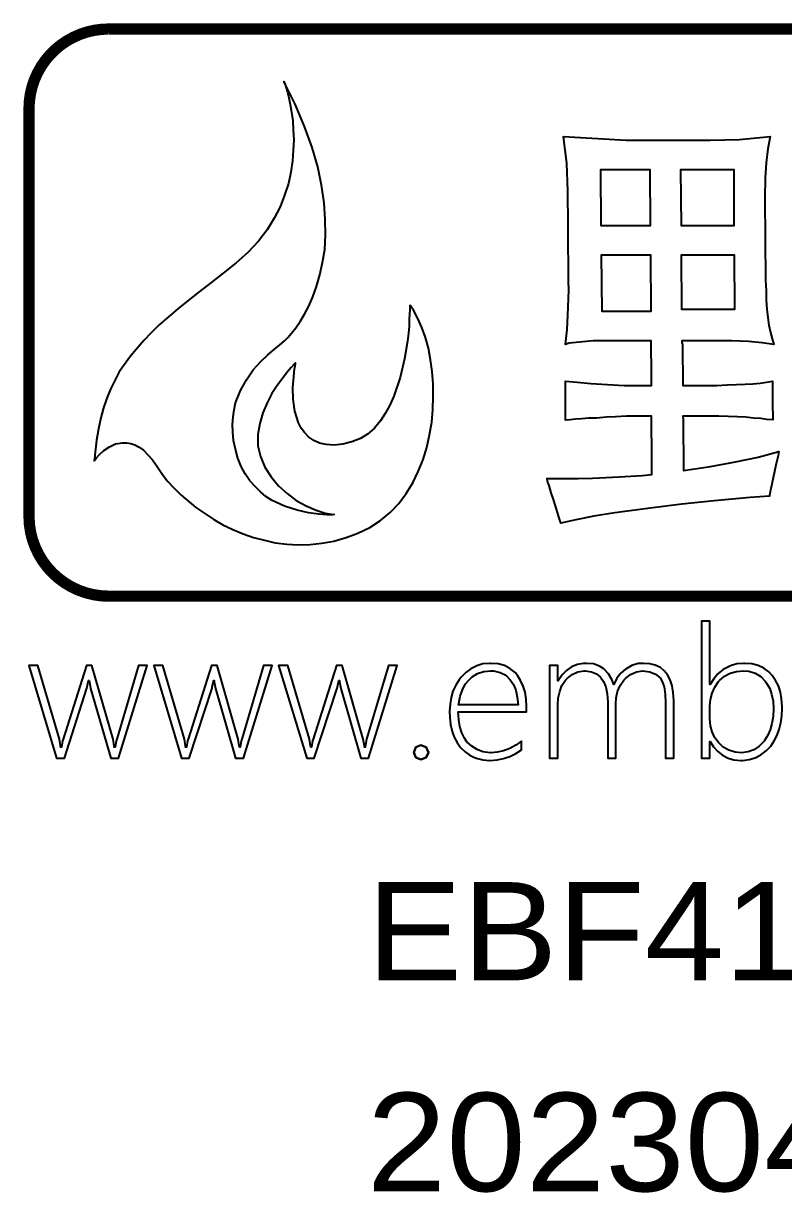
# Model space of a CAD drawing. Extents: x -27 to 164, y 0 to 127.
# Drawn here: x 106.5 to 113.37, y 20.18 to 30.75 of the extents above; entities that cross this region are included whole.
import ezdxf

# ---------------------------------------------------------------- set-up
doc = ezdxf.new("R2010")
doc.units = 0
doc.layers.add('DXF', color=7, linetype='CONTINUOUS')

msp = doc.modelspace()

# ---------------------------------------------------------------- linework, layer by layer
at = {"layer": 'DXF', "const_width": 0.1016}
for points in [[(106.54792, 29.97708, -0.414214), (107.26928, 30.6959)], [(106.54792, 29.97708, -0.414214), (107.26928, 30.6959)], [(107.26928, 25.57018, -0.41265), (106.54792, 26.289)], [(107.26928, 25.57018, -0.41265), (106.54792, 26.289)]]:
    msp.add_lwpolyline(points, format="xyb", dxfattribs=at)
for points in [[(107.26928, 30.6959), (119.98198, 30.6959)], [(107.26928, 30.6959), (119.98198, 30.6959)], [(106.54792, 26.289), (106.54792, 29.97708)], [(106.54792, 26.289), (106.54792, 29.97708)], [(119.97944, 25.57018), (107.26928, 25.57018)], [(119.97944, 25.57018), (107.26928, 25.57018)]]:
    msp.add_lwpolyline(points, dxfattribs=at)
at = {"layer": 'DXF'}
for points in [[(107.5436, 26.91638), (107.5817, 26.88844), (107.62234, 26.8478), (107.66298, 26.80208), (107.70616, 26.74112), (107.7468, 26.67762), (107.7976, 26.61412), (107.85602, 26.55062), (107.91952, 26.48712), (108.05668, 26.37028), (108.2167, 26.2636), (108.30052, 26.21534), (108.38942, 26.17216), (108.4834, 26.13406), (108.57738, 26.10104), (108.67644, 26.07564), (108.77296, 26.05278), (108.8771, 26.04008), (108.98124, 26.035), (109.08792, 26.03754), (109.1946, 26.05024), (109.30382, 26.06802), (109.41304, 26.10104), (109.51972, 26.13914), (109.6264, 26.18994), (109.72546, 26.25344), (109.81182, 26.3271), (109.89056, 26.40838), (109.9566, 26.49728), (110.01502, 26.5938), (110.06582, 26.69794), (110.109, 26.80462), (110.14202, 26.91384), (110.16742, 27.02814), (110.18774, 27.14244), (110.1979, 27.25674), (110.20044, 27.37612), (110.20044, 27.48788), (110.19028, 27.59964), (110.17504, 27.70632), (110.15726, 27.81046), (110.13186, 27.90952), (110.09884, 27.99842), (110.06074, 28.0797), (110.02264, 28.1559), (109.99978, 28.18638), (109.9947, 28.194), (109.98962, 28.19654), (109.98962, 28.18384), (109.98962, 28.15844), (109.98708, 28.12288), (109.98454, 28.07208), (109.982, 28.01112), (109.97692, 27.94762), (109.9693, 27.87396), (109.94136, 27.71394), (109.90072, 27.5463), (109.84484, 27.37866), (109.80928, 27.29738), (109.7661, 27.22118), (109.72292, 27.15514), (109.66958, 27.0891), (109.60608, 27.03576), (109.54258, 26.99512), (109.46638, 26.96464), (109.3851, 26.94432), (109.30636, 26.93416), (109.2327, 26.94178), (109.17428, 26.95448), (109.12094, 26.97734), (109.07776, 27.00782), (109.03712, 27.04846), (109.00664, 27.0891), (108.98378, 27.13736), (108.95076, 27.2415), (108.93552, 27.35072), (108.93298, 27.4574), (108.9406, 27.55138), (108.94314, 27.59202), (108.94822, 27.62504), (108.9533, 27.65044), (108.95584, 27.67076), (108.95584, 27.67838), (108.94314, 27.66568), (108.91774, 27.63774), (108.87964, 27.59456), (108.839, 27.53868), (108.79074, 27.47518), (108.74248, 27.40152), (108.6993, 27.3177), (108.6612, 27.22626), (108.63326, 27.13228), (108.61548, 27.03068), (108.61548, 26.92908), (108.63834, 26.83256), (108.67898, 26.73604), (108.73486, 26.64968), (108.8009, 26.5684), (108.87964, 26.49728), (108.96346, 26.43632), (109.05236, 26.38552), (109.14126, 26.34742), (109.22508, 26.32202), (109.30636, 26.30932), (109.30382, 26.30932), (109.29112, 26.30678), (109.26826, 26.30678), (109.24032, 26.30678), (109.20476, 26.30932), (109.16666, 26.31186), (109.07268, 26.32456), (108.97108, 26.34742), (108.85678, 26.38298), (108.74502, 26.43632), (108.68914, 26.47188), (108.63834, 26.51252), (108.59008, 26.56078), (108.54436, 26.61412), (108.50118, 26.67508), (108.46562, 26.74112), (108.43514, 26.81732), (108.41228, 26.8986), (108.39704, 26.97734), (108.38942, 27.05354), (108.38688, 27.12212), (108.39196, 27.1907), (108.40212, 27.2542), (108.41482, 27.3177), (108.458, 27.42946), (108.51388, 27.52598), (108.57484, 27.61488), (108.63834, 27.68854), (108.70692, 27.75204), (108.76534, 27.80284), (108.8136, 27.84094), (108.83392, 27.85618), (108.85678, 27.8765), (108.88726, 27.90952), (108.92028, 27.94762), (108.95838, 27.99588), (108.99902, 28.05176), (109.03712, 28.1178), (109.07776, 28.19146), (109.11332, 28.27528), (109.14634, 28.36926), (109.17682, 28.4734), (109.19968, 28.58516), (109.22, 28.70454), (109.22762, 28.83408), (109.22508, 28.97378), (109.21492, 29.12364), (109.19206, 29.28366), (109.1565, 29.4513), (109.1057, 29.62656), (109.03712, 29.81452), (108.9533, 30.01518), (108.8517, 30.22092), (108.86186, 30.19552), (108.87202, 30.16504), (108.88218, 30.1244), (108.89488, 30.0736), (108.90758, 30.01264), (108.92028, 29.94406), (108.93044, 29.86532), (108.93552, 29.78404), (108.9406, 29.69514), (108.93552, 29.60116), (108.9279, 29.50464), (108.9152, 29.40304), (108.89234, 29.2989), (108.85678, 29.19476), (108.81614, 29.08808), (108.7628, 28.98648), (108.6993, 28.8798), (108.62056, 28.7782), (108.52658, 28.6766), (108.4199, 28.58262), (108.30306, 28.48864), (108.1913, 28.40228), (108.08462, 28.321), (107.98556, 28.24226), (107.89412, 28.16606), (107.80776, 28.09494), (107.72394, 28.02128), (107.65282, 27.95016), (107.58424, 27.88158), (107.46486, 27.73934), (107.36326, 27.5971), (107.28452, 27.44216), (107.2515, 27.35834), (107.22102, 27.27198), (107.19562, 27.18308), (107.1753, 27.08402), (107.15752, 26.97988), (107.14482, 26.87066), (107.13974, 26.81224), (107.1372, 26.797), (107.1372, 26.79446), (107.13974, 26.797), (107.15498, 26.81732), (107.18292, 26.8478), (107.22356, 26.8859), (107.27436, 26.91892), (107.33024, 26.94686), (107.39374, 26.95702), (107.43184, 26.95702), (107.4674, 26.9494), (107.50296, 26.93924)], [(107.4674, 26.9494), (107.50296, 26.93924), (107.5436, 26.91638), (107.5817, 26.88844), (107.62234, 26.8478), (107.66298, 26.80208), (107.70616, 26.74112), (107.7468, 26.67762), (107.7976, 26.61412), (107.85602, 26.55062), (107.91952, 26.48712), (108.05668, 26.37028), (108.2167, 26.2636), (108.30052, 26.21534), (108.38942, 26.17216), (108.4834, 26.13406), (108.57738, 26.10104), (108.67644, 26.07564), (108.77296, 26.05278), (108.8771, 26.04008), (108.98124, 26.035), (109.08792, 26.03754), (109.1946, 26.05024), (109.30382, 26.06802), (109.41304, 26.10104), (109.51972, 26.13914), (109.6264, 26.18994), (109.72546, 26.25344), (109.81182, 26.3271), (109.89056, 26.40838), (109.9566, 26.49728), (110.01502, 26.5938), (110.06582, 26.69794), (110.109, 26.80462), (110.14202, 26.91384), (110.16742, 27.02814), (110.18774, 27.14244), (110.1979, 27.25674), (110.20044, 27.37612), (110.20044, 27.48788), (110.19028, 27.59964), (110.17504, 27.70632), (110.15726, 27.81046), (110.13186, 27.90952), (110.09884, 27.99842), (110.06074, 28.0797), (110.02264, 28.1559), (109.99978, 28.18638), (109.9947, 28.194), (109.98962, 28.19654), (109.98962, 28.18384), (109.98962, 28.15844), (109.98708, 28.12288), (109.98454, 28.07208), (109.982, 28.01112), (109.97692, 27.94762), (109.9693, 27.87396), (109.94136, 27.71394), (109.90072, 27.5463), (109.84484, 27.37866), (109.80928, 27.29738), (109.7661, 27.22118), (109.72292, 27.15514), (109.66958, 27.0891), (109.60608, 27.03576), (109.54258, 26.99512), (109.46638, 26.96464), (109.3851, 26.94432), (109.30636, 26.93416), (109.2327, 26.94178), (109.17428, 26.95448), (109.12094, 26.97734), (109.07776, 27.00782), (109.03712, 27.04846), (109.00664, 27.0891), (108.98378, 27.13736), (108.95076, 27.2415), (108.93552, 27.35072), (108.93298, 27.4574), (108.9406, 27.55138), (108.94314, 27.59202), (108.94822, 27.62504), (108.9533, 27.65044), (108.95584, 27.67076), (108.95584, 27.67838), (108.94314, 27.66568), (108.91774, 27.63774), (108.87964, 27.59456), (108.839, 27.53868), (108.79074, 27.47518), (108.74248, 27.40152), (108.6993, 27.3177), (108.6612, 27.22626), (108.63326, 27.13228), (108.61548, 27.03068), (108.61548, 26.92908), (108.63834, 26.83256), (108.67898, 26.73604), (108.73486, 26.64968), (108.8009, 26.5684), (108.87964, 26.49728), (108.96346, 26.43632), (109.05236, 26.38552), (109.14126, 26.34742), (109.22508, 26.32202), (109.30636, 26.30932), (109.30382, 26.30932), (109.29112, 26.30678), (109.26826, 26.30678), (109.24032, 26.30678), (109.20476, 26.30932), (109.16666, 26.31186), (109.07268, 26.32456), (108.97108, 26.34742), (108.85678, 26.38298), (108.74502, 26.43632), (108.68914, 26.47188), (108.63834, 26.51252), (108.59008, 26.56078), (108.54436, 26.61412), (108.50118, 26.67508), (108.46562, 26.74112), (108.43514, 26.81732), (108.41228, 26.8986), (108.39704, 26.97734), (108.38942, 27.05354), (108.38688, 27.12212), (108.39196, 27.1907), (108.40212, 27.2542), (108.41482, 27.3177), (108.458, 27.42946), (108.51388, 27.52598), (108.57484, 27.61488), (108.63834, 27.68854), (108.70692, 27.75204), (108.76534, 27.80284), (108.8136, 27.84094), (108.83392, 27.85618), (108.85678, 27.8765), (108.88726, 27.90952), (108.92028, 27.94762), (108.95838, 27.99588), (108.99902, 28.05176), (109.03712, 28.1178), (109.07776, 28.19146), (109.11332, 28.27528), (109.14634, 28.36926), (109.17682, 28.4734), (109.19968, 28.58516), (109.22, 28.70454), (109.22762, 28.83408), (109.22508, 28.97378), (109.21492, 29.12364), (109.19206, 29.28366), (109.1565, 29.4513), (109.1057, 29.62656), (109.03712, 29.81452), (108.9533, 30.01518), (108.8517, 30.22092), (108.86186, 30.19552), (108.87202, 30.16504), (108.88218, 30.1244), (108.89488, 30.0736), (108.90758, 30.01264), (108.92028, 29.94406), (108.93044, 29.86532), (108.93552, 29.78404), (108.9406, 29.69514), (108.93552, 29.60116), (108.9279, 29.50464), (108.9152, 29.40304), (108.89234, 29.2989), (108.85678, 29.19476), (108.81614, 29.08808), (108.7628, 28.98648), (108.6993, 28.8798), (108.62056, 28.7782), (108.52658, 28.6766), (108.4199, 28.58262), (108.30306, 28.48864), (108.1913, 28.40228), (108.08462, 28.321), (107.98556, 28.24226), (107.89412, 28.16606), (107.80776, 28.09494), (107.72394, 28.02128), (107.65282, 27.95016), (107.58424, 27.88158), (107.46486, 27.73934), (107.36326, 27.5971), (107.28452, 27.44216), (107.2515, 27.35834), (107.22102, 27.27198), (107.19562, 27.18308), (107.1753, 27.08402), (107.15752, 26.97988), (107.14482, 26.87066), (107.13974, 26.81224), (107.1372, 26.797), (107.1372, 26.79446), (107.13974, 26.797), (107.15498, 26.81732), (107.18292, 26.8478), (107.22356, 26.8859), (107.27436, 26.91892), (107.33024, 26.94686), (107.39374, 26.95702), (107.43184, 26.95702)], [(111.34852, 26.24836), (111.2901, 26.43378), (111.26724, 26.5049), (111.24692, 26.57094), (111.23676, 26.59634), (111.23168, 26.61412), (111.22914, 26.62936), (111.2266, 26.63444), (111.51108, 26.63444), (111.64062, 26.63698), (111.87938, 26.64968), (112.08766, 26.65984), (112.17656, 26.67), (112.17656, 26.93162), (112.17402, 27.06624), (112.17402, 27.19578), (111.94542, 27.19578), (111.8489, 27.1907), (111.76254, 27.18816), (111.67872, 27.18054), (111.60506, 27.18054), (111.54156, 27.17292), (111.48568, 27.17038), (111.43742, 27.1653), (111.39678, 27.16022), (111.39678, 27.4574), (111.39424, 27.4955), (111.39424, 27.51328), (111.50092, 27.50312), (111.62538, 27.49296), (111.9251, 27.47518), (112.17148, 27.47518), (112.17148, 27.67838), (112.16894, 27.75712), (112.16894, 27.87904), (111.7981, 27.87904), (111.71682, 27.8765), (111.6457, 27.8765), (111.52124, 27.86634), (111.4298, 27.85618), (111.39424, 27.84602), (111.40948, 27.98064), (111.4171, 28.11018), (111.42472, 28.33624), (111.42218, 28.41752), (111.42218, 28.51658), (111.41964, 28.79344), (111.41964, 29.02458), (111.4171, 29.12872), (111.4171, 29.23286), (111.40694, 29.47924), (111.379, 29.72562), (111.94288, 29.69006), (112.70234, 29.69006), (112.96904, 29.69768), (113.2459, 29.72562), (113.22304, 29.61386), (113.21034, 29.48686), (113.20018, 29.3497), (113.19764, 29.16428), (113.19764, 29.0195), (113.20018, 28.94076), (113.20018, 28.67152), (113.20272, 28.55976), (113.20272, 28.42514), (113.2078, 28.33116), (113.21034, 28.2448), (113.21542, 28.16352), (113.22304, 28.08732), (113.2332, 28.01874), (113.24844, 27.9527), (113.26368, 27.89682), (113.27892, 27.84602), (113.17224, 27.86126), (113.04778, 27.87142), (112.89792, 27.8765), (112.6871, 27.87904), (112.44834, 27.87904), (112.44834, 27.8638), (112.45342, 27.84348), (112.45596, 27.47518), (112.7633, 27.47518), (112.85728, 27.48026), (112.9411, 27.4828), (113.01984, 27.48534), (113.08842, 27.49042), (113.15446, 27.4955), (113.21288, 27.50312), (113.26622, 27.51328), (113.26622, 27.27198), (113.26876, 27.2161), (113.26876, 27.16276), (113.21542, 27.16784), (113.15954, 27.17546), (113.0935, 27.18054), (113.02492, 27.18816), (112.94872, 27.1907), (112.78108, 27.19578), (112.45596, 27.19578), (112.45596, 27.1907), (112.4585, 27.17292), (112.46104, 26.70556), (112.70488, 26.74112), (112.93094, 26.7843), (113.13668, 26.82748), (113.3221, 26.87828), (113.31702, 26.84272), (113.2967, 26.75382), (113.25098, 26.54046), (113.2459, 26.51506), (113.24082, 26.49474), (113.23828, 26.48204), (113.23828, 26.47442), (113.06556, 26.46172), (112.74044, 26.43124), (112.44834, 26.40076), (112.18418, 26.36774), (111.84128, 26.32456), (111.65078, 26.29408), (111.48822, 26.26106), (111.3536, 26.23058), (111.3536, 26.23312)], [(111.3536, 26.23058), (111.3536, 26.23312), (111.34852, 26.24836), (111.2901, 26.43378), (111.26724, 26.5049), (111.24692, 26.57094), (111.23676, 26.59634), (111.23168, 26.61412), (111.22914, 26.62936), (111.2266, 26.63444), (111.51108, 26.63444), (111.64062, 26.63698), (111.87938, 26.64968), (112.08766, 26.65984), (112.17656, 26.67), (112.17656, 26.93162), (112.17402, 27.06624), (112.17402, 27.19578), (111.94542, 27.19578), (111.8489, 27.1907), (111.76254, 27.18816), (111.67872, 27.18054), (111.60506, 27.18054), (111.54156, 27.17292), (111.48568, 27.17038), (111.43742, 27.1653), (111.39678, 27.16022), (111.39678, 27.4574), (111.39424, 27.4955), (111.39424, 27.51328), (111.50092, 27.50312), (111.62538, 27.49296), (111.9251, 27.47518), (112.17148, 27.47518), (112.17148, 27.67838), (112.16894, 27.75712), (112.16894, 27.87904), (111.7981, 27.87904), (111.71682, 27.8765), (111.6457, 27.8765), (111.52124, 27.86634), (111.4298, 27.85618), (111.39424, 27.84602), (111.40948, 27.98064), (111.4171, 28.11018), (111.42472, 28.33624), (111.42218, 28.41752), (111.42218, 28.51658), (111.41964, 28.79344), (111.41964, 29.02458), (111.4171, 29.12872), (111.4171, 29.23286), (111.40694, 29.47924), (111.379, 29.72562), (111.94288, 29.69006), (112.70234, 29.69006), (112.96904, 29.69768), (113.2459, 29.72562), (113.22304, 29.61386), (113.21034, 29.48686), (113.20018, 29.3497), (113.19764, 29.16428), (113.19764, 29.0195), (113.20018, 28.94076), (113.20018, 28.67152), (113.20272, 28.55976), (113.20272, 28.42514), (113.2078, 28.33116), (113.21034, 28.2448), (113.21542, 28.16352), (113.22304, 28.08732), (113.2332, 28.01874), (113.24844, 27.9527), (113.26368, 27.89682), (113.27892, 27.84602), (113.17224, 27.86126), (113.04778, 27.87142), (112.89792, 27.8765), (112.6871, 27.87904), (112.44834, 27.87904), (112.44834, 27.8638), (112.45342, 27.84348), (112.45596, 27.47518), (112.7633, 27.47518), (112.85728, 27.48026), (112.9411, 27.4828), (113.01984, 27.48534), (113.08842, 27.49042), (113.15446, 27.4955), (113.21288, 27.50312), (113.26622, 27.51328), (113.26622, 27.27198), (113.26876, 27.2161), (113.26876, 27.16276), (113.21542, 27.16784), (113.15954, 27.17546), (113.0935, 27.18054), (113.02492, 27.18816), (112.94872, 27.1907), (112.78108, 27.19578), (112.45596, 27.19578), (112.45596, 27.1907), (112.4585, 27.17292), (112.46104, 26.70556), (112.70488, 26.74112), (112.93094, 26.7843), (113.13668, 26.82748), (113.3221, 26.87828), (113.31702, 26.84272), (113.2967, 26.75382), (113.25098, 26.54046), (113.2459, 26.51506), (113.24082, 26.49474), (113.23828, 26.48204), (113.23828, 26.47442), (113.06556, 26.46172), (112.74044, 26.43124), (112.44834, 26.40076), (112.18418, 26.36774), (111.84128, 26.32456), (111.65078, 26.29408), (111.48822, 26.26106)], [(111.71428, 29.4259), (112.15624, 29.4259), (112.16132, 28.9179), (111.71936, 28.9179)], [(112.16132, 28.9179), (111.71936, 28.9179), (111.71428, 29.4259), (112.15624, 29.4259)], [(112.43818, 29.4259), (112.9157, 29.4259), (112.91824, 28.9179), (112.44326, 28.9179)], [(112.91824, 28.9179), (112.44326, 28.9179), (112.43818, 29.4259), (112.9157, 29.4259)], [(111.7219, 28.65374), (112.16386, 28.65374), (112.1664, 28.1432), (111.72698, 28.1432)], [(112.1664, 28.1432), (111.72698, 28.1432), (111.7219, 28.65374), (112.16386, 28.65374)], [(112.44326, 28.65374), (112.92078, 28.65374), (112.92332, 28.16098), (112.44834, 28.16098)], [(112.92332, 28.16098), (112.44834, 28.16098), (112.44326, 28.65374), (112.92078, 28.65374)], [(112.6998, 24.257), (112.70234, 24.257), (112.73282, 24.20874), (112.77092, 24.16556), (112.8141, 24.13254), (112.8649, 24.10714), (112.91824, 24.0919), (112.9792, 24.08682), (112.99444, 24.08682), (113.0554, 24.09444), (113.10874, 24.10968), (113.16208, 24.13762), (113.2078, 24.17318), (113.25098, 24.21636), (113.28146, 24.26208), (113.30686, 24.31288), (113.32718, 24.36622), (113.34242, 24.42464), (113.35004, 24.48814), (113.35258, 24.55672), (113.35258, 24.5745), (113.3475, 24.64308), (113.33734, 24.70404), (113.31956, 24.75992), (113.29416, 24.80818), (113.26368, 24.8539), (113.2332, 24.88692), (113.18748, 24.91994), (113.13668, 24.94534), (113.07826, 24.95804), (113.01476, 24.96312), (113.0046, 24.96312), (112.94364, 24.95804), (112.88522, 24.94026), (112.83188, 24.91486), (112.81918, 24.90724), (112.77346, 24.86914), (112.73536, 24.82342), (112.70234, 24.77262), (112.6998, 24.77262), (112.6998, 25.34412), (112.6236, 25.34412), (112.6236, 24.10714), (112.6998, 24.10714)], [(112.6236, 24.10714), (112.6998, 24.10714), (112.6998, 24.257), (112.70234, 24.257), (112.73282, 24.20874), (112.77092, 24.16556), (112.8141, 24.13254), (112.8649, 24.10714), (112.91824, 24.0919), (112.9792, 24.08682), (112.99444, 24.08682), (113.0554, 24.09444), (113.10874, 24.10968), (113.16208, 24.13762), (113.2078, 24.17318), (113.25098, 24.21636), (113.28146, 24.26208), (113.30686, 24.31288), (113.32718, 24.36622), (113.34242, 24.42464), (113.35004, 24.48814), (113.35258, 24.55672), (113.35258, 24.5745), (113.3475, 24.64308), (113.33734, 24.70404), (113.31956, 24.75992), (113.29416, 24.80818), (113.26368, 24.8539), (113.2332, 24.88692), (113.18748, 24.91994), (113.13668, 24.94534), (113.07826, 24.95804), (113.01476, 24.96312), (113.0046, 24.96312), (112.94364, 24.95804), (112.88522, 24.94026), (112.83188, 24.91486), (112.81918, 24.90724), (112.77346, 24.86914), (112.73536, 24.82342), (112.70234, 24.77262), (112.6998, 24.77262), (112.6998, 25.34412), (112.6236, 25.34412)], [(106.62666, 24.9428), (106.54538, 24.9428), (106.79684, 24.10714), (106.86796, 24.10714), (107.07116, 24.7396), (107.0737, 24.7523), (107.0864, 24.80818), (107.09148, 24.80818), (107.09402, 24.79548), (107.10418, 24.73706), (107.28706, 24.10714), (107.35564, 24.10714), (107.61472, 24.9428), (107.53598, 24.9428), (107.3404, 24.27732), (107.33532, 24.26462), (107.32516, 24.2062), (107.31754, 24.2062), (107.31754, 24.2189), (107.30738, 24.27732), (107.11688, 24.9428), (107.06608, 24.9428), (106.85526, 24.27732), (106.85018, 24.26462), (106.84002, 24.2062), (106.8324, 24.2062), (106.8324, 24.2189), (106.82224, 24.27732)], [(106.8324, 24.2189), (106.82224, 24.27732), (106.62666, 24.9428), (106.54538, 24.9428), (106.79684, 24.10714), (106.86796, 24.10714), (107.07116, 24.7396), (107.0737, 24.7523), (107.0864, 24.80818), (107.09148, 24.80818), (107.09402, 24.79548), (107.10418, 24.73706), (107.28706, 24.10714), (107.35564, 24.10714), (107.61472, 24.9428), (107.53598, 24.9428), (107.3404, 24.27732), (107.33532, 24.26462), (107.32516, 24.2062), (107.31754, 24.2062), (107.31754, 24.2189), (107.30738, 24.27732), (107.11688, 24.9428), (107.06608, 24.9428), (106.85526, 24.27732), (106.85018, 24.26462), (106.84002, 24.2062), (106.8324, 24.2062)], [(107.75696, 24.9428), (107.67568, 24.9428), (107.92714, 24.10714), (107.99572, 24.10714), (108.20146, 24.7396), (108.204, 24.7523), (108.2167, 24.80818), (108.22178, 24.80818), (108.22178, 24.79548), (108.23448, 24.73706), (108.41482, 24.10714), (108.48594, 24.10714), (108.74502, 24.9428), (108.66628, 24.9428), (108.4707, 24.27732), (108.46562, 24.26462), (108.45546, 24.2062), (108.45038, 24.2062), (108.44784, 24.2189), (108.43768, 24.27732), (108.24718, 24.9428), (108.19638, 24.9428), (107.98556, 24.27732), (107.98048, 24.26462), (107.97032, 24.2062), (107.9627, 24.2062), (107.9627, 24.2189), (107.95254, 24.27732)], [(107.9627, 24.2189), (107.95254, 24.27732), (107.75696, 24.9428), (107.67568, 24.9428), (107.92714, 24.10714), (107.99572, 24.10714), (108.20146, 24.7396), (108.204, 24.7523), (108.2167, 24.80818), (108.22178, 24.80818), (108.22178, 24.79548), (108.23448, 24.73706), (108.41482, 24.10714), (108.48594, 24.10714), (108.74502, 24.9428), (108.66628, 24.9428), (108.4707, 24.27732), (108.46562, 24.26462), (108.45546, 24.2062), (108.45038, 24.2062), (108.44784, 24.2189), (108.43768, 24.27732), (108.24718, 24.9428), (108.19638, 24.9428), (107.98556, 24.27732), (107.98048, 24.26462), (107.97032, 24.2062), (107.9627, 24.2062)], [(108.88726, 24.9428), (108.80344, 24.9428), (109.05744, 24.10714), (109.12602, 24.10714), (109.33176, 24.7396), (109.3343, 24.7523), (109.347, 24.80818), (109.35208, 24.80818), (109.35208, 24.79548), (109.36478, 24.73706), (109.54512, 24.10714), (109.61624, 24.10714), (109.87532, 24.9428), (109.79658, 24.9428), (109.59846, 24.27732), (109.59592, 24.26462), (109.58576, 24.2062), (109.57814, 24.2062), (109.57814, 24.2189), (109.56798, 24.27732), (109.37748, 24.9428), (109.32668, 24.9428), (109.11586, 24.27732), (109.11078, 24.26462), (109.10062, 24.2062), (109.093, 24.2062), (109.09046, 24.2189), (109.08284, 24.27732)], [(109.09046, 24.2189), (109.08284, 24.27732), (108.88726, 24.9428), (108.80344, 24.9428), (109.05744, 24.10714), (109.12602, 24.10714), (109.33176, 24.7396), (109.3343, 24.7523), (109.347, 24.80818), (109.35208, 24.80818), (109.35208, 24.79548), (109.36478, 24.73706), (109.54512, 24.10714), (109.61624, 24.10714), (109.87532, 24.9428), (109.79658, 24.9428), (109.59846, 24.27732), (109.59592, 24.26462), (109.58576, 24.2062), (109.57814, 24.2062), (109.57814, 24.2189), (109.56798, 24.27732), (109.37748, 24.9428), (109.32668, 24.9428), (109.11586, 24.27732), (109.11078, 24.26462), (109.10062, 24.2062), (109.093, 24.2062)], [(110.65002, 24.16302), (110.59668, 24.18334), (110.54842, 24.21382), (110.50524, 24.25446), (110.48238, 24.28748), (110.45952, 24.33574), (110.44174, 24.39162), (110.43158, 24.45258), (110.4265, 24.5237), (111.04372, 24.5237), (111.04372, 24.55672), (111.04372, 24.57196), (111.04118, 24.64054), (111.03102, 24.7015), (111.01324, 24.75738), (110.99038, 24.80818), (110.96244, 24.8539), (110.93958, 24.88184), (110.89386, 24.9174), (110.84306, 24.9428), (110.78718, 24.95804), (110.72368, 24.96312), (110.71098, 24.96312), (110.65002, 24.95804), (110.59414, 24.94026), (110.5408, 24.91486), (110.49508, 24.88184), (110.4519, 24.83866), (110.43412, 24.81326), (110.40364, 24.765), (110.37824, 24.71166), (110.363, 24.65578), (110.35284, 24.59482), (110.34776, 24.53132), (110.3503, 24.4729), (110.35792, 24.4094), (110.37062, 24.34844), (110.39094, 24.2951), (110.41634, 24.24684), (110.44682, 24.20366), (110.49, 24.16302), (110.53572, 24.13), (110.58906, 24.10714), (110.64748, 24.0919), (110.70844, 24.08682), (110.71606, 24.08682), (110.77702, 24.0919), (110.83544, 24.10206), (110.89386, 24.12238), (110.9472, 24.14778), (110.998, 24.1808), (110.998, 24.25954), (110.9472, 24.22398), (110.89132, 24.1935), (110.83544, 24.17318), (110.77956, 24.16048), (110.72368, 24.1554), (110.71352, 24.1554)], [(110.72368, 24.1554), (110.71352, 24.1554), (110.65002, 24.16302), (110.59668, 24.18334), (110.54842, 24.21382), (110.50524, 24.25446), (110.48238, 24.28748), (110.45952, 24.33574), (110.44174, 24.39162), (110.43158, 24.45258), (110.4265, 24.5237), (111.04372, 24.5237), (111.04372, 24.55672), (111.04372, 24.57196), (111.04118, 24.64054), (111.03102, 24.7015), (111.01324, 24.75738), (110.99038, 24.80818), (110.96244, 24.8539), (110.93958, 24.88184), (110.89386, 24.9174), (110.84306, 24.9428), (110.78718, 24.95804), (110.72368, 24.96312), (110.71098, 24.96312), (110.65002, 24.95804), (110.59414, 24.94026), (110.5408, 24.91486), (110.49508, 24.88184), (110.4519, 24.83866), (110.43412, 24.81326), (110.40364, 24.765), (110.37824, 24.71166), (110.363, 24.65578), (110.35284, 24.59482), (110.34776, 24.53132), (110.3503, 24.4729), (110.35792, 24.4094), (110.37062, 24.34844), (110.39094, 24.2951), (110.41634, 24.24684), (110.44682, 24.20366), (110.49, 24.16302), (110.53572, 24.13), (110.58906, 24.10714), (110.64748, 24.0919), (110.70844, 24.08682), (110.71606, 24.08682), (110.77702, 24.0919), (110.83544, 24.10206), (110.89386, 24.12238), (110.9472, 24.14778), (110.998, 24.1808), (110.998, 24.25954), (110.9472, 24.22398), (110.89132, 24.1935), (110.83544, 24.17318), (110.77956, 24.16048)], [(111.73968, 24.80056), (111.76, 24.74976), (111.7727, 24.6888), (111.77778, 24.61514), (111.77778, 24.10714), (111.85144, 24.10714), (111.85144, 24.59736), (111.85398, 24.6507), (111.86668, 24.70912), (111.88954, 24.76246), (111.92256, 24.81072), (111.9378, 24.82596), (111.98352, 24.86406), (112.03686, 24.88692), (112.09274, 24.89454), (112.15624, 24.88692), (112.20958, 24.8666), (112.25022, 24.83104), (112.268, 24.80056), (112.28578, 24.74976), (112.29594, 24.68626), (112.29848, 24.61006), (112.29848, 24.10714), (112.37468, 24.10714), (112.37468, 24.6253), (112.37468, 24.62784), (112.3696, 24.69896), (112.35944, 24.75992), (112.34166, 24.81326), (112.3188, 24.85898), (112.28832, 24.89708), (112.25276, 24.92502), (112.20704, 24.94788), (112.15624, 24.95804), (112.10036, 24.96312), (112.0521, 24.96058), (111.99622, 24.9428), (111.94288, 24.91486), (111.94034, 24.91232), (111.89716, 24.87422), (111.85906, 24.8285), (111.83112, 24.77262), (111.81334, 24.81834), (111.78286, 24.86914), (111.74222, 24.91232), (111.70412, 24.93772), (111.64824, 24.95804), (111.58474, 24.96312), (111.55934, 24.96312), (111.50346, 24.95296), (111.45012, 24.93264), (111.4044, 24.89962), (111.3663, 24.85898), (111.33074, 24.80564), (111.32566, 24.80564), (111.32566, 24.9428), (111.252, 24.9428), (111.252, 24.10714), (111.32566, 24.10714), (111.32566, 24.58974), (111.33074, 24.64816), (111.34344, 24.70912), (111.36376, 24.76246), (111.39424, 24.81072), (111.40948, 24.82596), (111.4552, 24.86406), (111.506, 24.88692), (111.56442, 24.89454), (111.57712, 24.89454), (111.63046, 24.88692), (111.67618, 24.86914), (111.71174, 24.83866)], [(111.67618, 24.86914), (111.71174, 24.83866), (111.73968, 24.80056), (111.76, 24.74976), (111.7727, 24.6888), (111.77778, 24.61514), (111.77778, 24.10714), (111.85144, 24.10714), (111.85144, 24.59736), (111.85398, 24.6507), (111.86668, 24.70912), (111.88954, 24.76246), (111.92256, 24.81072), (111.9378, 24.82596), (111.98352, 24.86406), (112.03686, 24.88692), (112.09274, 24.89454), (112.15624, 24.88692), (112.20958, 24.8666), (112.25022, 24.83104), (112.268, 24.80056), (112.28578, 24.74976), (112.29594, 24.68626), (112.29848, 24.61006), (112.29848, 24.10714), (112.37468, 24.10714), (112.37468, 24.6253), (112.37468, 24.62784), (112.3696, 24.69896), (112.35944, 24.75992), (112.34166, 24.81326), (112.3188, 24.85898), (112.28832, 24.89708), (112.25276, 24.92502), (112.20704, 24.94788), (112.15624, 24.95804), (112.10036, 24.96312), (112.0521, 24.96058), (111.99622, 24.9428), (111.94288, 24.91486), (111.94034, 24.91232), (111.89716, 24.87422), (111.85906, 24.8285), (111.83112, 24.77262), (111.81334, 24.81834), (111.78286, 24.86914), (111.74222, 24.91232), (111.70412, 24.93772), (111.64824, 24.95804), (111.58474, 24.96312), (111.55934, 24.96312), (111.50346, 24.95296), (111.45012, 24.93264), (111.4044, 24.89962), (111.3663, 24.85898), (111.33074, 24.80564), (111.32566, 24.80564), (111.32566, 24.9428), (111.252, 24.9428), (111.252, 24.10714), (111.32566, 24.10714), (111.32566, 24.58974), (111.33074, 24.64816), (111.34344, 24.70912), (111.36376, 24.76246), (111.39424, 24.81072), (111.40948, 24.82596), (111.4552, 24.86406), (111.506, 24.88692), (111.56442, 24.89454), (111.57712, 24.89454), (111.63046, 24.88692)], [(110.49, 24.77516), (110.52556, 24.8158), (110.5535, 24.8412), (110.60176, 24.87168), (110.65764, 24.88946), (110.72114, 24.89454), (110.74654, 24.89454), (110.80496, 24.88184), (110.85576, 24.85644), (110.8964, 24.8158), (110.92434, 24.77262), (110.9472, 24.72182), (110.9599, 24.65832), (110.96752, 24.58974), (110.42904, 24.58974), (110.43158, 24.5999), (110.44428, 24.66594), (110.4646, 24.72436)], [(110.44428, 24.66594), (110.4646, 24.72436), (110.49, 24.77516), (110.52556, 24.8158), (110.5535, 24.8412), (110.60176, 24.87168), (110.65764, 24.88946), (110.72114, 24.89454), (110.74654, 24.89454), (110.80496, 24.88184), (110.85576, 24.85644), (110.8964, 24.8158), (110.92434, 24.77262), (110.9472, 24.72182), (110.9599, 24.65832), (110.96752, 24.58974), (110.42904, 24.58974), (110.43158, 24.5999)], [(112.88268, 24.87422), (112.9411, 24.88946), (113.0046, 24.89454), (113.05286, 24.892), (113.10874, 24.87422), (113.15954, 24.84374), (113.20018, 24.8031), (113.21288, 24.78532), (113.24082, 24.73706), (113.2586, 24.68372), (113.2713, 24.62276), (113.27384, 24.55418), (113.27384, 24.55164), (113.2713, 24.48306), (113.26114, 24.41956), (113.2459, 24.36368), (113.22304, 24.31288), (113.1951, 24.26716), (113.19002, 24.25954), (113.14684, 24.21382), (113.09858, 24.1808), (113.04524, 24.16302), (112.98682, 24.1554), (112.9284, 24.16048), (112.87252, 24.17826), (112.82172, 24.2062), (112.77854, 24.24684), (112.74552, 24.29002), (112.72012, 24.34336), (112.70488, 24.39924), (112.6998, 24.46274), (112.6998, 24.57704), (112.70488, 24.638), (112.72012, 24.69388), (112.74552, 24.74722), (112.77854, 24.79802), (112.79124, 24.81072), (112.83188, 24.84628)], [(110.13694, 24.11222), (110.15726, 24.15794), (110.13694, 24.2062), (110.08868, 24.22398), (110.04296, 24.2062), (110.02518, 24.15794), (110.04296, 24.11222), (110.08868, 24.09444)]]:
    msp.add_lwpolyline(points, close=True, dxfattribs=at)
for points in [[(113.31702, 26.87828), (113.3221, 26.87828)], [(113.31702, 26.87828), (113.3221, 26.87828)], [(110.02518, 24.15794), (110.04296, 24.2062)], [(110.04296, 24.2062), (110.08868, 24.22398)], [(110.08868, 24.22398), (110.13694, 24.2062)], [(110.13694, 24.2062), (110.15726, 24.15794)], [(110.04296, 24.11222), (110.02518, 24.15794)], [(110.08868, 24.09444), (110.04296, 24.11222)], [(110.13694, 24.11222), (110.08868, 24.09444)], [(110.15726, 24.15794), (110.13694, 24.11222)]]:
    msp.add_lwpolyline(points, dxfattribs=at)

# ---------------------------------------------------------------- texts
at = {"layer": 'DXF', "width": 1.085714}
for s, p in [('EBF410173', (109.601, 22.098)), ('20230421', (109.601, 20.193))]:
    msp.add_text(s, height=0.889, dxfattribs=at).set_placement(p)

doc.saveas('drawing.dxf')
